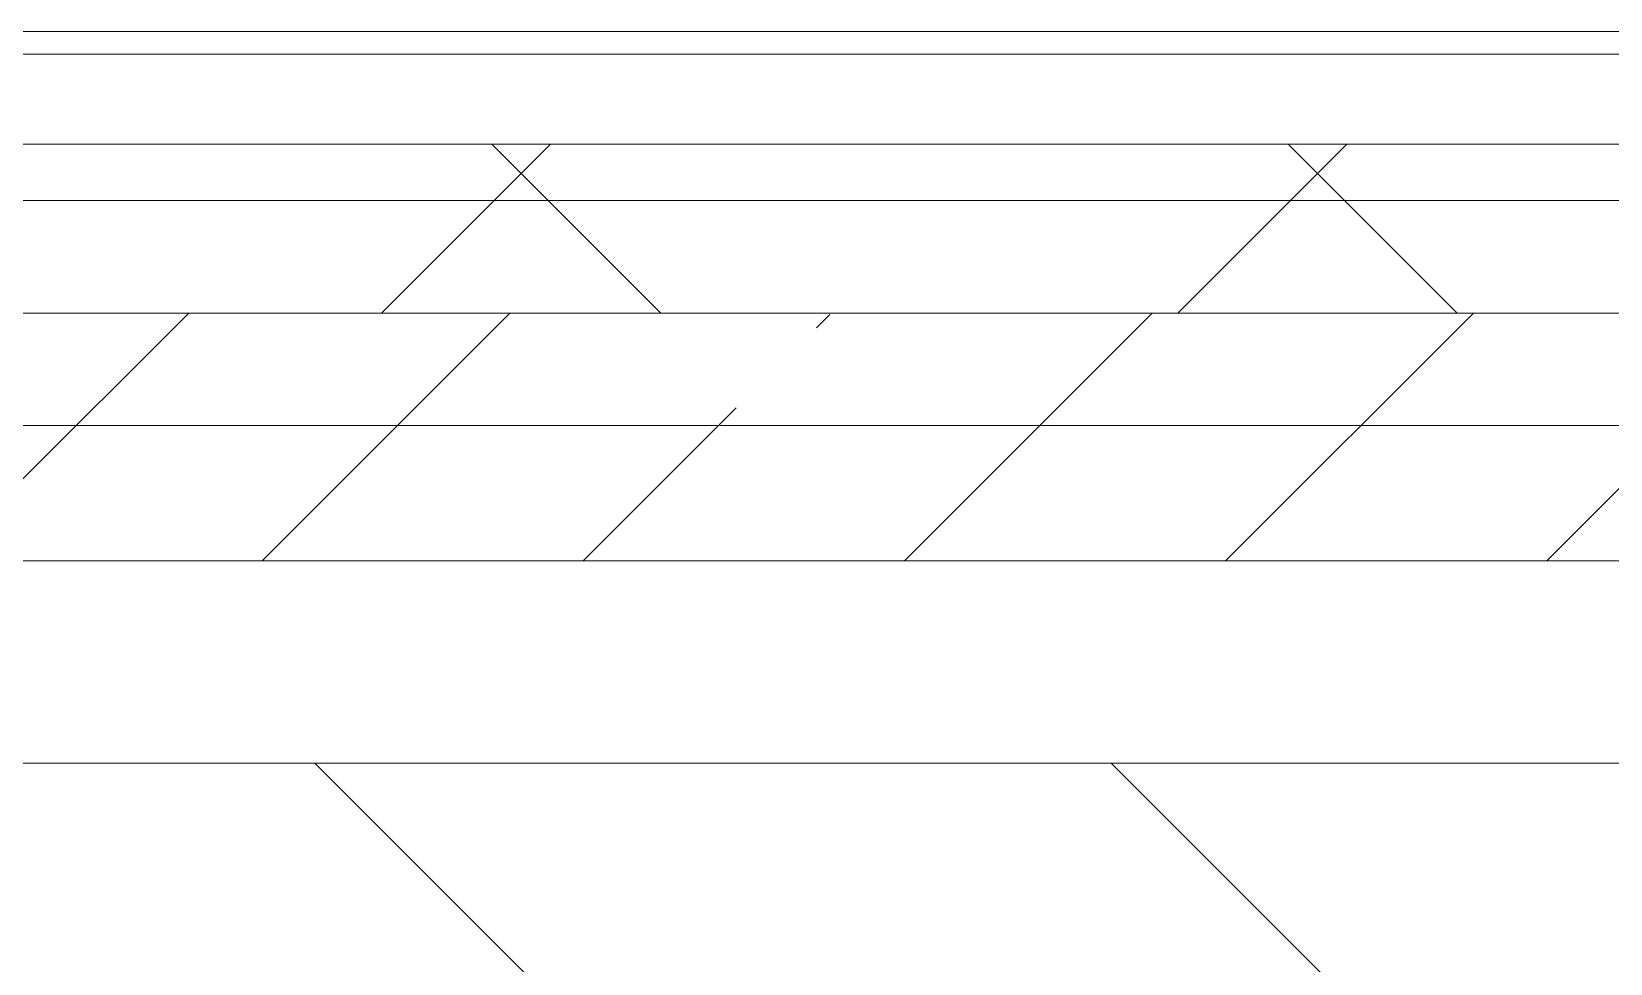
# Model space of a CAD drawing. Header units: millimetres. Extents: x 39815 to 261742, y -8553 to 29000.
# Drawn here: x 157986 to 159388, y 26522 to 27350 of the extents above; entities that cross this region are included whole.
import ezdxf

# ---------------------------------------------------------------- set-up
doc = ezdxf.new("R2010")
doc.units = ezdxf.units.MM
for name, color, linetype, lineweight in [('A-WALL-2', 7, 'Continuous', 9), ('A-WALL-4', 7, 'Continuous', 5), ('I-WALL-3', 7, 'Continuous', 5), ('Оси', 7, 'Continuous', 9)]:
    doc.layers.add(name, color=color, linetype=linetype, lineweight=lineweight)
pattern_1 = [(45, (134731.94, 0), (-353.5534, 353.5534), []), (135, (134731.94, 0), (-353.5534, -353.5534), [])]

msp = doc.modelspace()

# ---------------------------------------------------------------- hatches: boundary and pattern name
at = {"layer": 'A-WALL-4'}
h = msp.add_hatch(dxfattribs=at)
h.set_pattern_fill('FP_61', color=256, style=0, pattern_type=2)
h.set_pattern_definition(pattern_1)
h.paths.add_polyline_path([(167527.4, 27200), (168441.9, 27200), (168441.9, 27250), (154342.2, 27250), (154342.2, 27200), (166419, 27200)])
h.paths.add_polyline_path([(151642.2, 27200), (151642.2, 27250), (150742.2, 27250), (150742.2, 27200), (150901, 27200)])
h.paths.add_polyline_path([(149792.6, 27200), (149842.2, 27200), (149842.2, 27250), (148420.9, 27250), (148420.9, 27200), (148684.2, 27200)])
h.paths.add_polyline_path([(152542.2, 27200), (153442.2, 27200), (153442.2, 27250), (152542.2, 27250)])
h = msp.add_hatch(dxfattribs=at)
h.set_pattern_fill('FP_61', color=256, style=0, pattern_type=2)
h.set_pattern_definition(pattern_1)
h.paths.add_polyline_path([(164202.1, 27100), (168341.9, 27100), (168341.9, 27200), (154342.2, 27200), (154342.2, 27100), (161141.9, 27100)])
h.paths.add_polyline_path([(148684.2, 27100), (149842.2, 27100), (149842.2, 27200), (148420.9, 27200), (148420.9, 27100), (148441.9, 27100)])
h.paths.add_polyline_path([(153442.2, 27100), (153442.2, 27200), (152542.2, 27200), (152542.2, 27100), (153117.9, 27100)])
h.paths.add_polyline_path([(150742.2, 27100), (151642.2, 27100), (151642.2, 27200), (150742.2, 27200)])
at = {"layer": 'I-WALL-3'}
h = msp.add_hatch(dxfattribs=at)
h.set_pattern_fill('FP_69', color=256, style=0, pattern_type=2)
h.set_pattern_definition([(45, (134731.94, 0), (-285.123, 285.123), []), (45, (135017.06, 0), (-285.123, 285.123), [504.031, -100.806, 16.764, -84.042])])
h.paths.add_polyline_path([(164741.9, 26880), (164741.9, 27100), (161141.9, 27100), (161141.9, 26880), (164202.1, 26880)])
h.paths.add_polyline_path([(167741.9, 26880), (167741.9, 27100), (165341.9, 27100), (165341.9, 26880), (167527.4, 26880)])
h.paths.add_polyline_path([(160541.9, 26880), (160541.9, 27100), (157241.9, 27100), (157241.9, 26880), (159768.4, 26880)])
h = msp.add_hatch(dxfattribs=at)
h.set_pattern_fill('FP_72', color=256, style=0, pattern_type=2)
h.set_pattern_definition([(135, (134731.94, 0), (-353.5534, -353.5534), [])])
h.paths.add_polyline_path([(160541.9, 26500), (160541.9, 26700), (157241.9, 26700), (157241.9, 26500), (159768.4, 26500)])

# ---------------------------------------------------------------- linework, layer by layer
at = {"layer": 'A-WALL-2'}
for p, q in [((168571.9, 27330), (154342.2, 27330)), ((168491.9, 27250), (154342.2, 27250)), ((168441.9, 27200), (154342.2, 27200)), ((160541.9, 27100), (157241.9, 27100))]:
    msp.add_line(p, q, dxfattribs=at)
at = {"layer": 'A-WALL-4'}
for p, q in [((168591.9, 27350), (154342.2, 27350)), ((157241.9, 27100), (160541.9, 27100))]:
    msp.add_line(p, q, dxfattribs=at)
at = {"layer": 'I-WALL-3'}
for p, q in [((157241.9, 26880), (160541.9, 26880)), ((160541.9, 26700), (157241.9, 26700))]:
    msp.add_line(p, q, dxfattribs=at)
at = {"layer": 'Оси'}
msp.add_line((156091.9, 27000), (168591.9, 27000), dxfattribs=at)

doc.saveas('drawing.dxf')
